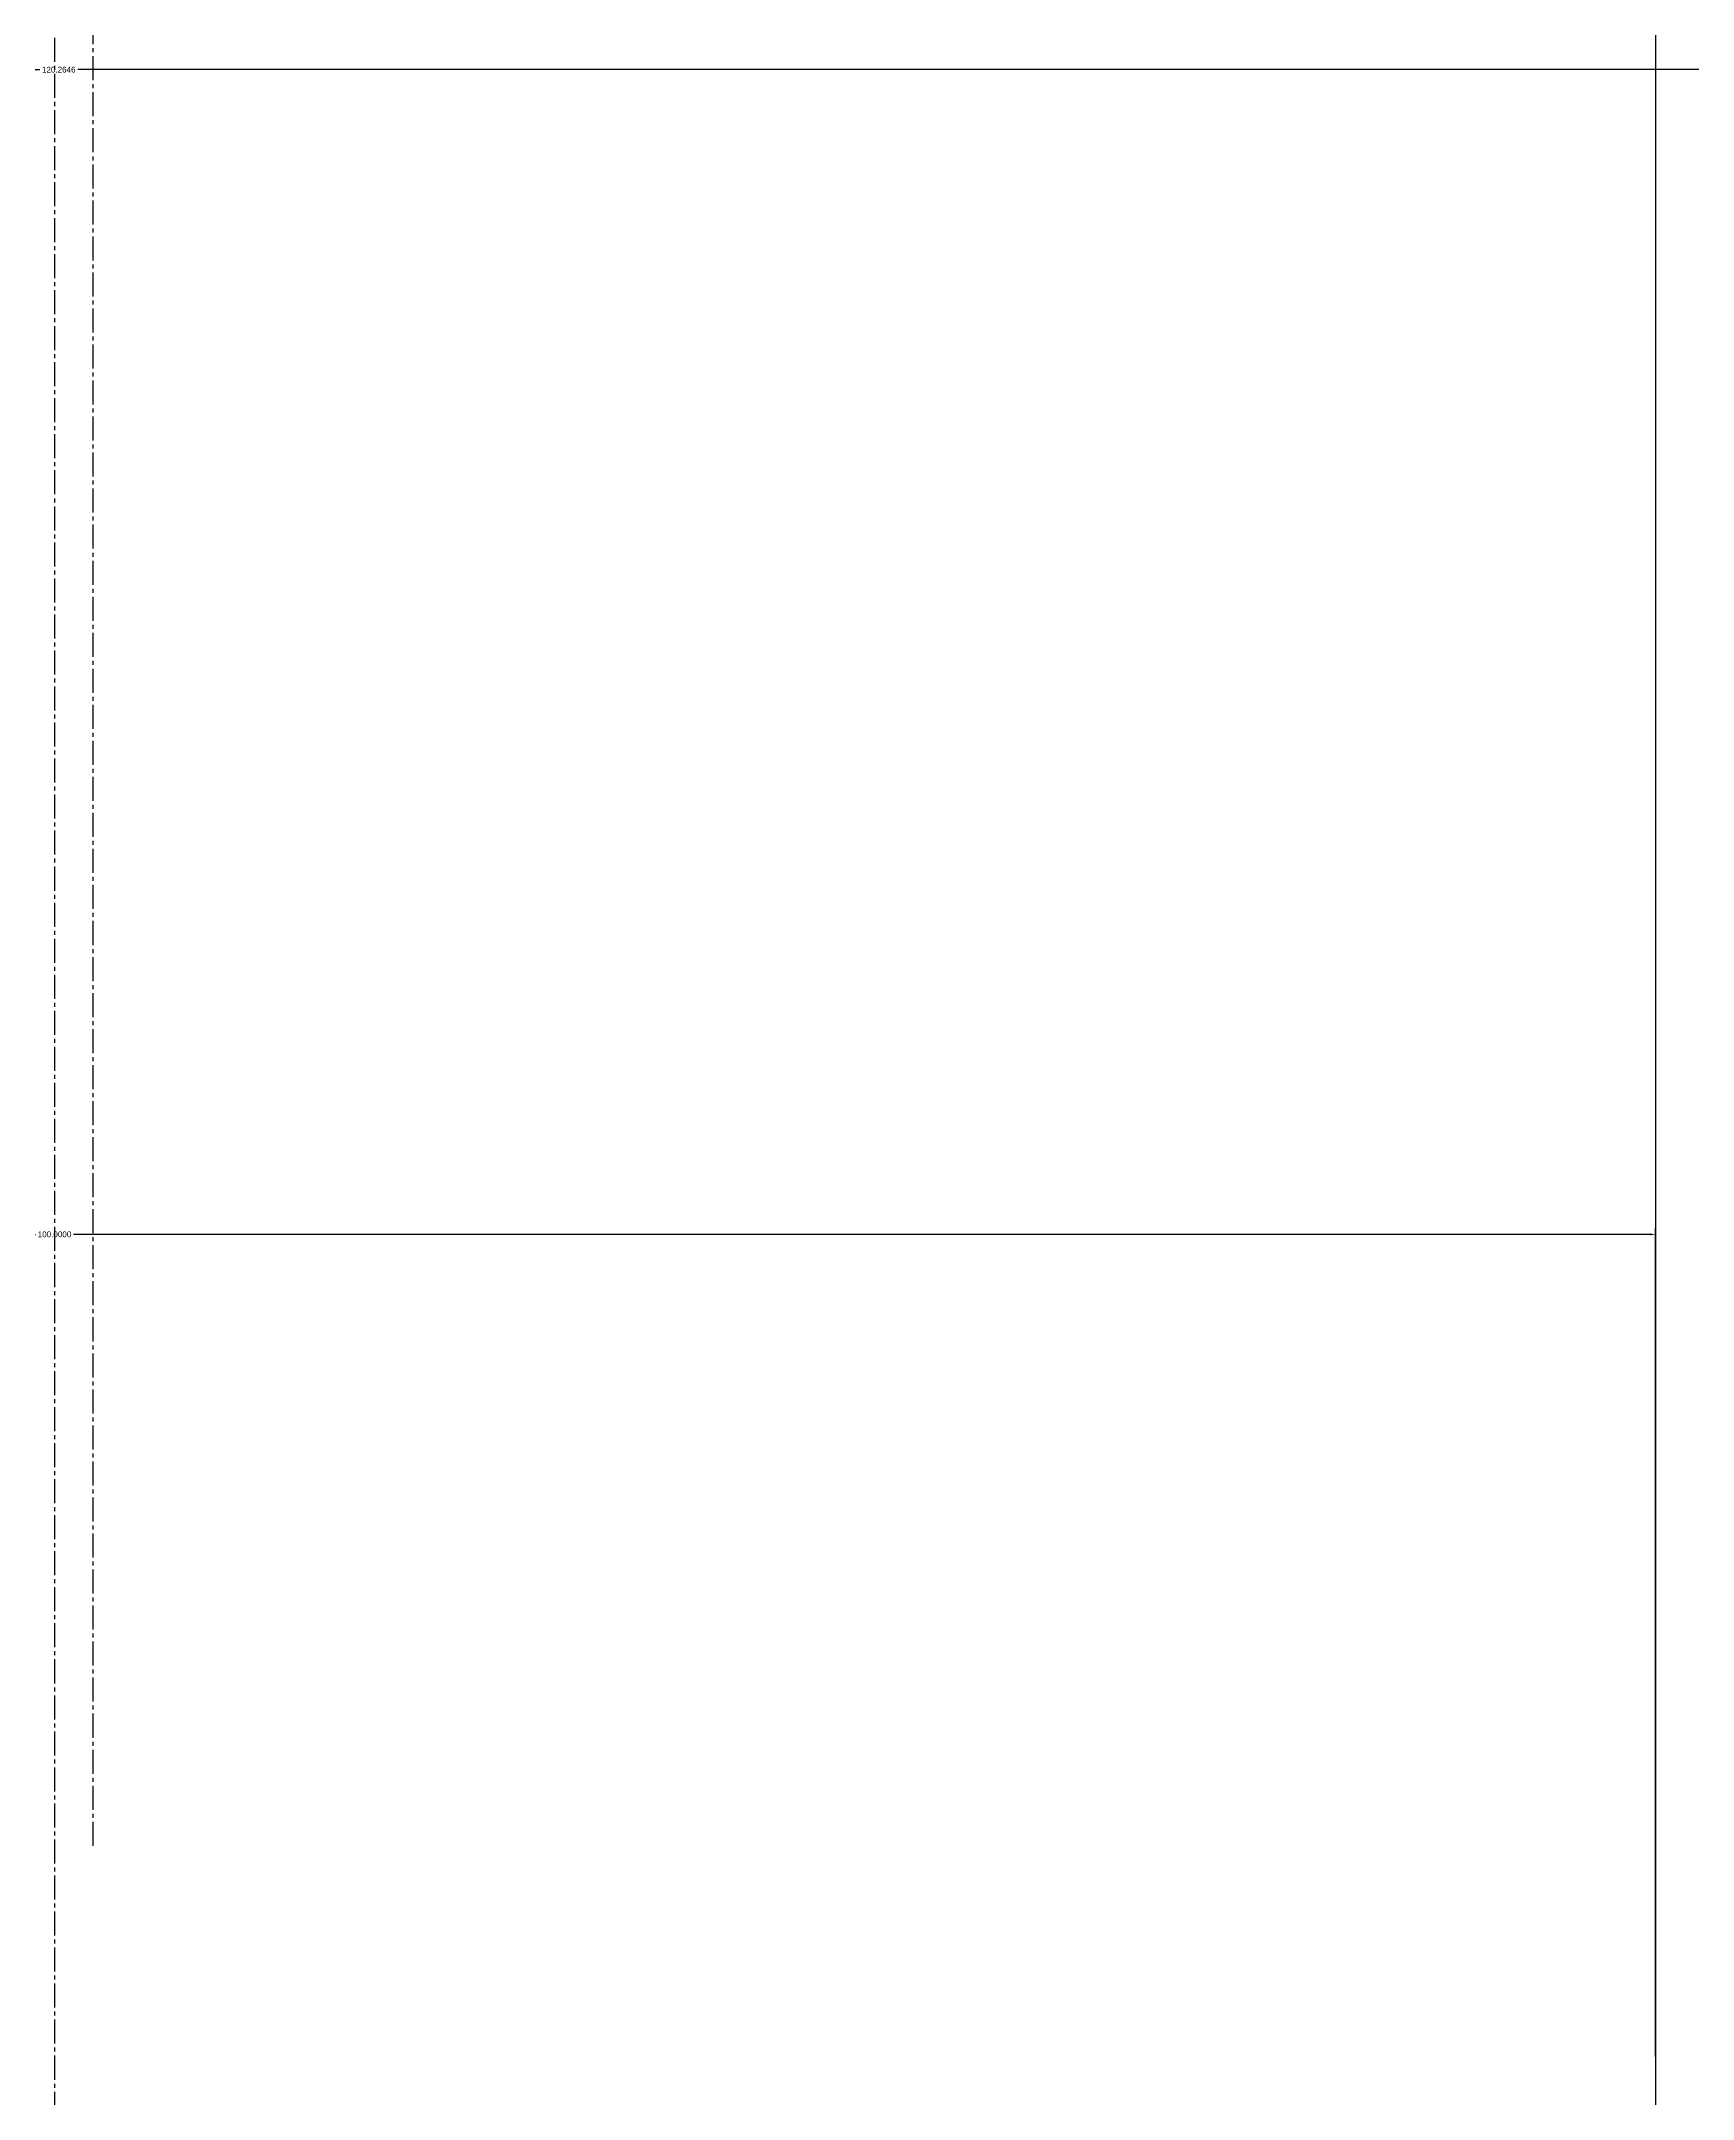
# Model space of a CAD drawing. Header units: millimetres. Extents: x 9612 to 23319, y 1863 to 14354.
# Drawn here: x 11679.8 to 11731.4, y 7644.1 to 7708.4 of the extents above; entities that cross this region are included whole.
import ezdxf

# ---------------------------------------------------------------- set-up
doc = ezdxf.new("R2010")
doc.units = ezdxf.units.MM
doc.header["$MEASUREMENT"] = 0
doc.linetypes.add('CENTER2', pattern=[1.125, 0.75, -0.125, 0.125, -0.125])
doc.styles.get("Standard").update_dxf_attribs({"font": 'arial.ttf'})
doc.dimstyles.get("Standard").update_dxf_attribs({"dimtxt": 0.18, "dimasz": 0.18, "dimexe": 0.18, "dimexo": 0.0625, "dimgap": 0.09, "dimtad": 0, "dimtih": 1, "dimtoh": 1, "dimdec": 4, "dimzin": 0, "dimdsep": 46, "dimtxsty": 'Standard', "dimcen": 0.09, "dimadec": 0, "dimazin": 0, "dimtfac": 1, "dimtdec": 4, "dimtofl": 0, "dimtmove": 0, "dimatfit": 3, "dimfxl": 1, "dimtolj": 1, "dimtzin": 0, "dimarcsym": 0})

# ---------------------------------------------------------------- blocks, each defined once
blk = doc.blocks.new('*D115')
at = {"color": 0, "lineweight": -2, "transparency": 16777216}
for p, q in [((11630.234, 7645.436), (11630.234, 7671.289)), ((11730.234, 7645.436), (11730.234, 7671.289)), ((11630.414, 7671.109), (11679.639, 7671.109)), ((11730.054, 7671.109), (11680.829, 7671.109))]:
    blk.add_line(p, q, dxfattribs=at)
at = {"color": 0, "transparency": 16777216}
for points in [[(11630.414, 7671.139), (11630.414, 7671.079), (11630.234, 7671.109)], [(11730.054, 7671.139), (11730.054, 7671.079), (11730.234, 7671.109)]]:
    blk.add_solid(points, dxfattribs=at)
at = {"layer": 'Defpoints', "color": 0, "transparency": 16777216}
for p in [(11730.234, 7671.109), (11630.234, 7645.374), (11730.234, 7645.374)]:
    blk.add_point(p, dxfattribs=at)
at = {"color": 0, "transparency": 16777216, "insert": (11680.234, 7671.109), "char_height": 0.18, "attachment_point": 5}
blk.add_mtext('\\A1;100.0000', dxfattribs=at)
blk = doc.blocks.new('*D116')
at = {"color": 0, "lineweight": -2, "transparency": 16777216}
for p, q in [((11620.234, 7695.198), (11620.234, 7707.655)), ((11620.414, 7707.475), (11679.771, 7707.475)), ((11740.319, 7707.475), (11680.961, 7707.475)), ((11740.499, 7695.198), (11740.499, 7707.655))]:
    blk.add_line(p, q, dxfattribs=at)
at = {"color": 0, "transparency": 16777216}
for points in [[(11620.414, 7707.505), (11620.414, 7707.445), (11620.234, 7707.475)], [(11740.319, 7707.505), (11740.319, 7707.445), (11740.499, 7707.475)]]:
    blk.add_solid(points, dxfattribs=at)
at = {"layer": 'Defpoints', "color": 0, "transparency": 16777216}
for p in [(11740.499, 7707.475), (11620.234, 7695.136), (11740.499, 7695.136)]:
    blk.add_point(p, dxfattribs=at)
at = {"color": 0, "transparency": 16777216, "insert": (11680.366, 7707.475), "char_height": 0.18, "attachment_point": 5}
blk.add_mtext('\\A1;120.2646', dxfattribs=at)
blk = doc.blocks.new('ijkkkkkkkkk')
at = {"linetype": 'CENTER2'}
for p, q in [((1206.09956, -299.23521), (1206.09956, 389.7602)), ((1204.88887, 19.33629), (1204.88887, -612.61448))]:
    blk.add_line(p, q, dxfattribs=at)
at = {"linetype": 'Continuous'}
blk.add_line((1254.88887, -198.92305), (1254.88887, -595.16202), dxfattribs=at)
for base, p1, p2, picture, middle in [((1265.15351, -243.77888), (1144.88887, -256.1183), (1265.15351, -256.1183), '*D116', (1205.02119, -243.77888)), ((1254.88887, -280.14528), (1154.88887, -305.88039), (1254.88887, -305.88039), '*D115', (1204.88887, -280.14528))]:
    dim = blk.add_linear_dim(base=base, p1=p1, p2=p2, dimstyle='Standard')
    dim.commit()
    dim.dimension.update_dxf_attribs({"geometry": picture, "text_midpoint": middle, "insert": (-10475.34511, -7951.25402)})

msp = doc.modelspace()

# ---------------------------------------------------------------- block references
msp.add_blockref('ijkkkkkkkkk', (10475.34511, 7951.25402))

doc.saveas('drawing.dxf')
